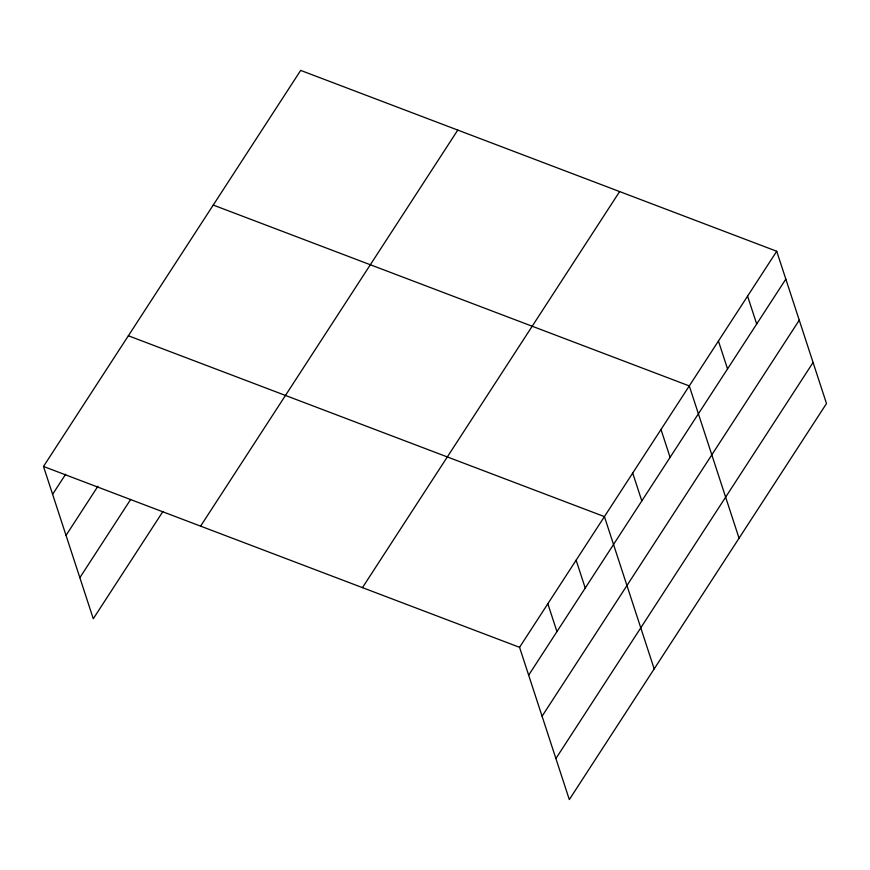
<?xml version="1.0" encoding="UTF-8"?>
<svg xmlns="http://www.w3.org/2000/svg" width="870" height="870" viewBox="0 0 870 870"><rect width="100%" height="100%" fill="white"/><g stroke="black" fill="none" stroke-linecap="round" stroke-linejoin="round"><path stroke-width="1.3" d="M43.5 466.461L300.683 70.405L776.725 251.256L826.5 403.539L569.317 799.595L519.553 647.313L43.5 466.461L93.275 618.744L162.907 511.506M52.613 494.323L65.663 474.226M66.033 535.387L97.94 486.232M79.855 577.68L130.63 499.489M200.6 526.143L457.772 130.087M362.453 587.631L619.636 191.574M519.553 647.313L776.725 251.256M528.655 675.185L785.838 279.129M542.075 716.238L799.258 320.182M555.897 758.542L813.08 362.485M213.237 205.059L689.29 385.921L739.054 538.204M128.368 335.766L604.422 516.617L654.186 668.899M747.58 296.148L756.693 324.021M718.435 341.029L727.537 368.902M660.993 429.486L670.107 457.359M632.707 473.052L641.821 500.924M576.125 560.182L585.238 588.055M547.839 603.747L556.952 631.62"/></g></svg>
